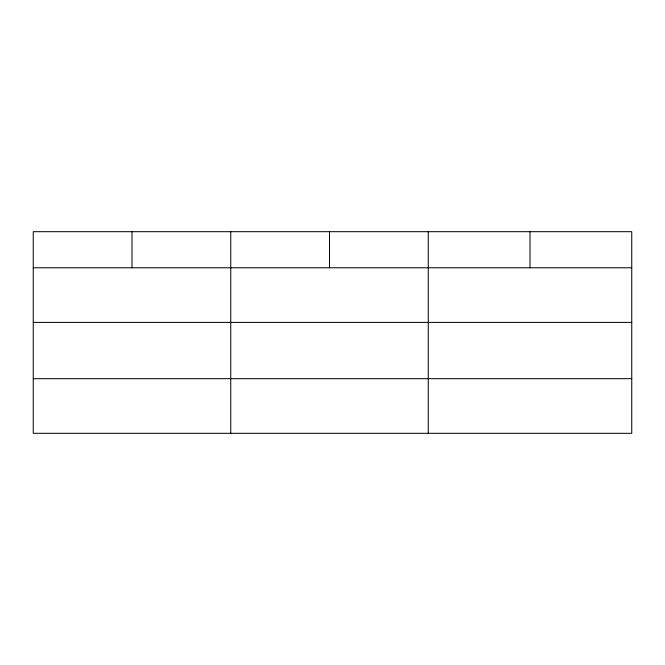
<?xml version="1.0" encoding="UTF-8"?>
<svg xmlns="http://www.w3.org/2000/svg" width="665" height="665" viewBox="0 0 665 665"><rect width="100%" height="100%" fill="white"/><g stroke="black" fill="none" stroke-linecap="round" stroke-linejoin="round"><path stroke-width="1" d="M631.75 322.4L631.75 231.686L33.25 231.686L33.25 433.314L631.75 433.314L631.75 322.4L33.25 322.4M33.25 267.779L631.75 267.779M33.25 378.684L631.75 378.684M530.005 231.686L530.005 267.779M428.26 231.686L428.26 433.314M329.507 231.686L329.507 267.779M230.755 231.686L230.755 433.314M132.003 231.686L132.003 267.779"/></g></svg>
